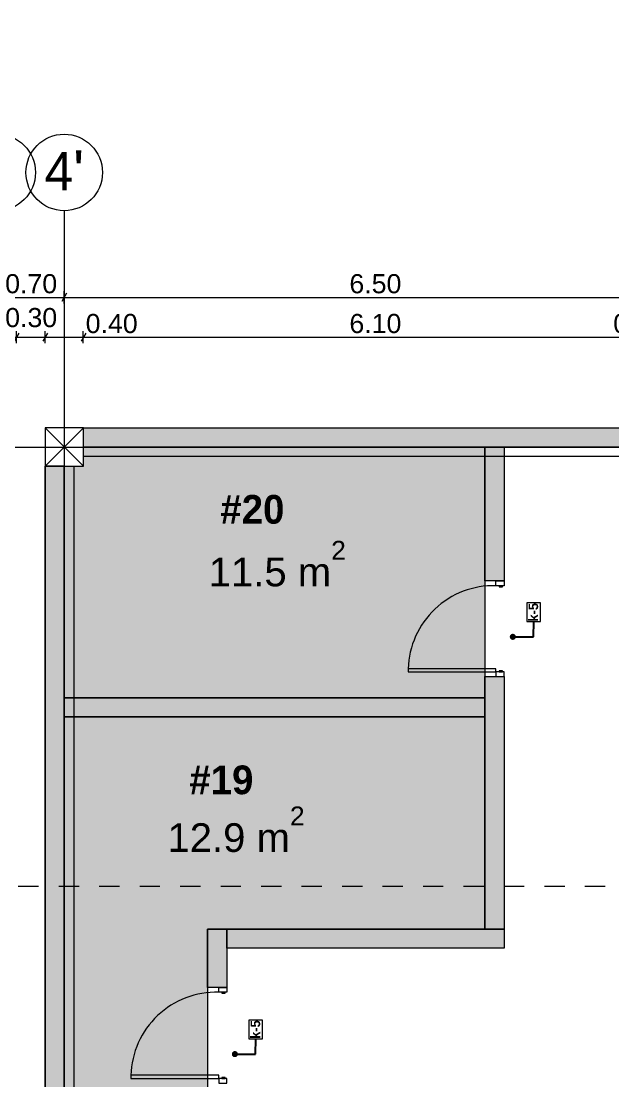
# Model space of a CAD drawing. Header units: millimetres. Extents: x 475206255 to 476720147, y 4620882299 to 4621447368.
# Drawn here: x 475253969 to 475260157, y 4620948699 to 4620959776 of the extents above; entities that cross this region are included whole.
import ezdxf

# ---------------------------------------------------------------- set-up
doc = ezdxf.new("R2010")
doc.units = ezdxf.units.MM
doc.header["$MEASUREMENT"] = 0
doc.set_wipeout_variables(frame=1)
doc.linetypes.add('Dashed', pattern=[423.333333, 211.666667, -211.666667])
for name, color, linetype, lineweight in [('0_Pen_No__42_Pen_No__250_Pen_No__5', 5, 'Continuous', 0), ('2D Drafting - General_Pen_No__1_Pen_No__7', 7, 'Continuous', 0), ('2D Drafting - General_Pen_No__1_Pen_No__7_Pen_No__7', 7, 'Continuous', 0), ('2D Drafting - General_Pen_No__250_Pen_No__7_Pen_No__154', 154, 'Continuous', 0), ('2D Drafting - General_Pen_No__250_Pen_No__7_Pen_No__250', 7, 'Continuous', 0), ('2D Drafting - General_Pen_No__250_Pen_No__7_Pen_No__7', 7, 'Continuous', 0), ('Annotation - Text_Pen_No__7_Pen_No__235', 235, 'Continuous', 0), ('Annotation - Text_Pen_No__7_Pen_No__5', 5, 'Continuous', 0), ('Doors_Pen_No__7_Pen_No__7_Pen_No__7', 7, 'Continuous', 0), ('G-Anno-Nplt_Pen_No__4', 7, 'Continuous', 0), ('G-Anno-Nplt_Pen_No__7', 7, 'Continuous', 0), ('New_Annotation - Label_Pen_No__1', 1, 'Continuous', 0), ('New_G-Anno-Nplt_Pen_No__4', 7, 'Continuous', 0), ('New_G-Anno-Nplt_Pen_No__8', 8, 'Continuous', 0), ('New_shenobebi_Pen_No__1', 1, 'Continuous', 0), ('zoma_Pen_No__1', 1, 'Continuous', 0), ('zoma_Pen_No__142', 142, 'Continuous', 0), ('zoma_Pen_No__5_Pen_No__5', 5, 'Continuous', 0)]:
    doc.layers.add(name, color=color, linetype=linetype, lineweight=lineweight)
doc.layers.add('zoma', color=7, linetype='Continuous')
doc.styles.add('GENERATED_STYLE_1', font='arial.ttf')
doc.styles.add('GENERATED_STYLE_2', font='arial.ttf')
doc.styles.add('GENERATED_STYLE_4', font='ACADMTAV.TTF')
doc.styles.add('GENERATED_STYLE_5', font='')
doc.styles.add('GENERATED_STYLE_8', font='')
doc.styles.get('GENERATED_STYLE_5').set_extended_font_data('Avaza', bold=True)
doc.styles.get('GENERATED_STYLE_8').set_extended_font_data('AcadMtavr', bold=True)
doc.dimstyles.new('GENERATED_STYLE__10', dxfattribs={"dimtxt": 500, "dimasz": 228, "dimexe": 0.18, "dimexo": 3, "dimgap": 0, "dimtad": 1, "dimlfac": 0.001, "dimzin": 0, "dimdsep": 46, "dimtxsty": 'GENERATED_STYLE_2', "dimblk": 'ARROWHEAD_2', "dimblk1": 'ARROWHEAD_2', "dimblk2": 'ARROWHEAD_2', "dimcen": 0.09, "dimclrd": 1, "dimclre": 1, "dimclrt": 1, "dimadec": 0, "dimazin": 0, "dimtfac": 1, "dimtdec": 4, "dimtmove": 0, "dimatfit": 3, "dimfxl": 1, "dimtolj": 1, "dimtzin": 0, "dimarcsym": 0})
doc.dimstyles.new('GENERATED_STYLE__25', dxfattribs={"dimtxt": 200, "dimasz": 64.421331, "dimexe": 0.18, "dimexo": 3, "dimgap": 0, "dimtad": 1, "dimtih": 1, "dimtoh": 1, "dimlfac": 0.001, "dimzin": 0, "dimdsep": 46, "dimtxsty": 'GENERATED_STYLE_2', "dimblk": 'ARROWHEAD_2', "dimblk1": 'ARROWHEAD_2', "dimblk2": 'ARROWHEAD_2', "dimcen": 0.09, "dimclrd": 142, "dimclre": 142, "dimclrt": 142, "dimadec": 0, "dimazin": 0, "dimtfac": 1, "dimtdec": 4, "dimtmove": 2, "dimatfit": 3, "dimfxl": 1, "dimtolj": 1, "dimtzin": 0, "dimarcsym": 0})
doc.dimstyles.new('GENERATED_STYLE__3', dxfattribs={"dimtxt": 200, "dimasz": 64.421331, "dimexe": 0.18, "dimexo": 3, "dimgap": 0, "dimtad": 1, "dimtih": 1, "dimtoh": 1, "dimlfac": 0.001, "dimzin": 0, "dimdsep": 46, "dimtxsty": 'GENERATED_STYLE_2', "dimblk": 'ARROWHEAD_2', "dimblk1": 'ARROWHEAD_2', "dimblk2": 'ARROWHEAD_2', "dimcen": 0.09, "dimclrd": 142, "dimclre": 142, "dimclrt": 142, "dimadec": 0, "dimazin": 0, "dimtfac": 1, "dimtdec": 4, "dimtmove": 0, "dimatfit": 3, "dimfxl": 1, "dimtolj": 1, "dimtzin": 0, "dimarcsym": 0})
doc.dimstyles.new('GENERATED_STYLE__33', dxfattribs={"dimtxt": 0.18, "dimasz": 127.68, "dimexe": 0.18, "dimexo": 0.0625, "dimgap": 0, "dimtad": 0, "dimtih": 1, "dimtoh": 1, "dimdec": 4, "dimzin": 0, "dimdsep": 46, "dimcen": 0.09, "dimadec": 0, "dimazin": 0, "dimtfac": 1, "dimtdec": 4, "dimtmove": 0, "dimatfit": 3, "dimldrblk": 'ARROWHEAD_11', "dimfxl": 1, "dimtolj": 1, "dimtzin": 0, "dimarcsym": 0})
doc.dimstyles.new('GENERATED_STYLE__9', dxfattribs={"dimtxt": 200, "dimasz": 64.421331, "dimexe": 0.18, "dimexo": 3, "dimgap": 0, "dimtad": 1, "dimlfac": 0.001, "dimzin": 0, "dimdsep": 46, "dimtxsty": 'GENERATED_STYLE_2', "dimblk": 'ARROWHEAD_2', "dimblk1": 'ARROWHEAD_2', "dimblk2": 'ARROWHEAD_2', "dimcen": 0.09, "dimclrd": 142, "dimclre": 142, "dimclrt": 142, "dimadec": 0, "dimazin": 0, "dimtfac": 1, "dimtdec": 4, "dimtmove": 0, "dimatfit": 3, "dimfxl": 1, "dimtolj": 1, "dimtzin": 0, "dimarcsym": 0})

# ---------------------------------------------------------------- blocks, each defined once
blk = doc.blocks.new('*D1092', base_point=(475826096, 4621095193))
at = {"layer": 'zoma_Pen_No__142', "color": 142, "linetype": 'Continuous', "lineweight": 0, "transparency": 16777216}
for p, q in [((475253544, 4620956515), (475253495, 4620956431)), ((475253519, 4620956410), (475253519, 4620956537)), ((475253519, 4620956473), (475253919, 4620956473)), ((475253944, 4620956515), (475253895, 4620956431)), ((475253919, 4620956410), (475253919, 4620956537))]:
    blk.add_line(p, q, dxfattribs=at)
at = {"layer": 'zoma_Pen_No__142', "color": 142, "lineweight": 0, "transparency": 16777216, "insert": (475253802, 4620956575), "char_height": 200, "attachment_point": 7, "style": 'GENERATED_STYLE_2'}
blk.add_mtext('\\A1;{\\pql;\\fArial|b0|i0|c204|p0;\\W1.000000;0.30}', dxfattribs=at)
blk = doc.blocks.new('ARROWHEAD_2')
at = {"color": 0, "linetype": 'Continuous', "lineweight": 0}
for p, q in [((-0.378, -0.655), (0.378, 0.655)), ((0, 0), (-1, 0))]:
    blk.add_line(p, q, dxfattribs=at)
blk = doc.blocks.new('*D1093', base_point=(475826096, 4621095193))
at = {"layer": 'zoma_Pen_No__142', "color": 142, "linetype": 'Continuous', "lineweight": 0, "transparency": 16777216}
for p, q in [((475253944, 4620956515), (475253895, 4620956431)), ((475253919, 4620956410), (475253919, 4620956537)), ((475253919, 4620956473), (475254219, 4620956473)), ((475254244, 4620956515), (475254195, 4620956431)), ((475254219, 4620956410), (475254219, 4620956537))]:
    blk.add_line(p, q, dxfattribs=at)
blk = doc.blocks.new('*D1094', base_point=(475826096, 4621095193))
at = {"layer": 'zoma_Pen_No__142', "color": 142, "linetype": 'Continuous', "lineweight": 0, "transparency": 16777216}
for p, q in [((475254244, 4620956515), (475254195, 4620956431)), ((475254219, 4620956410), (475254219, 4620956537)), ((475254219, 4620956473), (475254619, 4620956473)), ((475254644, 4620956515), (475254595, 4620956431)), ((475254619, 4620956410), (475254619, 4620956537))]:
    blk.add_line(p, q, dxfattribs=at)
blk = doc.blocks.new('*D1095', base_point=(475826096, 4621095193))
at = {"layer": 'zoma_Pen_No__142', "color": 142, "linetype": 'Continuous', "lineweight": 0, "transparency": 16777216}
for p, q in [((475254644, 4620956515), (475254595, 4620956431)), ((475254619, 4620956410), (475254619, 4620956537)), ((475254619, 4620956473), (475260719, 4620956473)), ((475260744, 4620956515), (475260695, 4620956431)), ((475260719, 4620956410), (475260719, 4620956537))]:
    blk.add_line(p, q, dxfattribs=at)
at = {"layer": 'zoma_Pen_No__142', "color": 142, "lineweight": 0, "transparency": 16777216, "char_height": 200, "attachment_point": 7, "style": 'GENERATED_STYLE_2'}
for s, insert in [('\\A1;{\\pql;\\fArial|b0|i0|c204|p0;\\W1.000000;0.40}', (475254644, 4620956513)), ('\\A1;{\\pql;\\fArial|b0|i0|c204|p0;\\W1.000000;6.10}', (475257402, 4620956513)), ('\\A1;{\\pql;\\fArial|b0|i0|c204|p0;\\W1.000000;0.40}', (475260161, 4620956513))]:
    blk.add_mtext(s, dxfattribs=dict(at, insert=insert))
blk = doc.blocks.new('*D1123', base_point=(475826096, 4621095193))
at = {"layer": 'zoma_Pen_No__142', "color": 142, "linetype": 'Continuous', "lineweight": 0, "transparency": 16777216}
for p, q in [((475296909, 4620955124), (475296782, 4620955124)), ((475296803, 4620955148), (475296888, 4620955099)), ((475296846, 4620948124), (475296846, 4620955124)), ((475296803, 4620948148), (475296888, 4620948099)), ((475296909, 4620948124), (475296782, 4620948124))]:
    blk.add_line(p, q, dxfattribs=at)
at = {"layer": 'zoma_Pen_No__142', "color": 142, "lineweight": 0, "transparency": 16777216, "char_height": 200, "attachment_point": 7, "rotation": 90, "style": 'GENERATED_STYLE_2'}
for s, insert in [('\\A1;{\\pql;\\fArial|b0|i0|c204|p0;\\W1.000000;0.40}', (475296806, 4620954566)), ('\\A1;{\\pql;\\fArial|b0|i0|c204|p0;\\W1.000000;7.00}', (475296806, 4620951357))]:
    blk.add_mtext(s, dxfattribs=dict(at, insert=insert))
blk = doc.blocks.new('*D1124', base_point=(475826096, 4621095193))
at = {"layer": 'zoma_Pen_No__142', "color": 142, "linetype": 'Continuous', "lineweight": 0, "transparency": 16777216}
for p, q in [((475296846, 4620955524), (475296846, 4620955565)), ((475296909, 4620955524), (475296782, 4620955524)), ((475296888, 4620955499), (475296803, 4620955548)), ((475296846, 4620955124), (475296846, 4620955524)), ((475296909, 4620955124), (475296782, 4620955124)), ((475296803, 4620955148), (475296888, 4620955099))]:
    blk.add_line(p, q, dxfattribs=at)
blk = doc.blocks.new('*D1125', base_point=(475826096, 4621095193))
at = {"layer": 'zoma_Pen_No__142', "color": 142, "linetype": 'Continuous', "lineweight": 0, "transparency": 16777216}
for p, q in [((475297751, 4620955524), (475297751, 4620955565)), ((475297815, 4620955524), (475297688, 4620955524)), ((475297794, 4620955499), (475297709, 4620955548)), ((475297751, 4620940324), (475297751, 4620955524)), ((475297815, 4620940324), (475297688, 4620940324)), ((475297709, 4620940348), (475297794, 4620940299)), ((475297751, 4620940282), (475297751, 4620940324))]:
    blk.add_line(p, q, dxfattribs=at)
at = {"layer": 'zoma_Pen_No__142', "color": 142, "lineweight": 0, "transparency": 16777216, "insert": (475297711, 4620947581), "char_height": 200, "attachment_point": 7, "rotation": 90, "style": 'GENERATED_STYLE_2'}
blk.add_mtext('\\A1;{\\pql;\\fArial|b0|i0|c204|p0;\\W1.000000;15.20}', dxfattribs=at)
blk = doc.blocks.new('*D1129', base_point=(475826096, 4621095193))
at = {"layer": 'zoma_Pen_No__142', "color": 142, "linetype": 'Continuous', "lineweight": 0, "transparency": 16777216}
for p, q in [((475253744, 4620956932), (475253695, 4620956847)), ((475253719, 4620956826), (475253719, 4620956953)), ((475253719, 4620956889), (475254419, 4620956889)), ((475254444, 4620956932), (475254395, 4620956847)), ((475254419, 4620956826), (475254419, 4620956953))]:
    blk.add_line(p, q, dxfattribs=at)
at = {"layer": 'zoma_Pen_No__142', "color": 142, "lineweight": 0, "transparency": 16777216, "insert": (475253802, 4620956929), "char_height": 200, "attachment_point": 7, "style": 'GENERATED_STYLE_2'}
blk.add_mtext('\\A1;{\\pql;\\fArial|b0|i0|c204|p0;\\W1.000000;0.70}', dxfattribs=at)
blk = doc.blocks.new('*D1130', base_point=(475826096, 4621095193))
at = {"layer": 'zoma_Pen_No__142', "color": 142, "linetype": 'Continuous', "lineweight": 0, "transparency": 16777216}
for p, q in [((475254444, 4620956932), (475254395, 4620956847)), ((475254419, 4620956826), (475254419, 4620956953)), ((475254419, 4620956889), (475260919, 4620956889)), ((475260944, 4620956932), (475260895, 4620956847)), ((475260919, 4620956826), (475260919, 4620956953))]:
    blk.add_line(p, q, dxfattribs=at)
at = {"layer": 'zoma_Pen_No__142', "color": 142, "lineweight": 0, "transparency": 16777216, "insert": (475257402, 4620956929), "char_height": 200, "attachment_point": 7, "style": 'GENERATED_STYLE_2'}
blk.add_mtext('\\A1;{\\pql;\\fArial|b0|i0|c204|p0;\\W1.000000;6.50}', dxfattribs=at)
blk = doc.blocks.new('*D1138', base_point=(475826096, 4621095193))
at = {"layer": 'zoma_Pen_No__1', "color": 1, "linetype": 'Continuous', "lineweight": 0, "transparency": 16777216}
for p, q in [((475233369, 4620972139), (475233069, 4620972312)), ((475233219, 4620972225), (475233219, 4620972372)), ((475233444, 4620972225), (475232994, 4620972225)), ((475233219, 4620955524), (475233219, 4620972225)), ((475233069, 4620955610), (475233369, 4620955437)), ((475233444, 4620955524), (475232994, 4620955524)), ((475233219, 4620955377), (475233219, 4620955524))]:
    blk.add_line(p, q, dxfattribs=at)
at = {"layer": 'zoma_Pen_No__1', "color": 1, "lineweight": 0, "transparency": 16777216, "insert": (475233119, 4620963017), "char_height": 500, "attachment_point": 7, "rotation": 90, "style": 'GENERATED_STYLE_2'}
blk.add_mtext('\\A1;{\\pql;\\fArial|b0|i0|c204|p0;\\W1.000000;16.70}', dxfattribs=at)
blk = doc.blocks.new('*D1187', base_point=(475826096, 4621095193))
at = {"layer": 'zoma_Pen_No__142', "color": 142, "linetype": 'Continuous', "lineweight": 0, "transparency": 16777216}
for p, q in [((475253544, 4620938967), (475253495, 4620938882)), ((475253519, 4620938861), (475253519, 4620938988)), ((475253944, 4620938967), (475253895, 4620938882)), ((475253919, 4620938861), (475253919, 4620938988)), ((475253519, 4620938925), (475253919, 4620938925))]:
    blk.add_line(p, q, dxfattribs=at)
at = {"layer": 'zoma_Pen_No__142', "color": 142, "lineweight": 0, "transparency": 16777216, "insert": (475253802, 4620939022), "char_height": 200, "attachment_point": 7, "style": 'GENERATED_STYLE_2'}
blk.add_mtext('\\A1;{\\pql;\\fArial|b0|i0|c204|p0;\\W1.000000;0.30}', dxfattribs=at)
blk = doc.blocks.new('*D1188', base_point=(475826096, 4621095193))
at = {"layer": 'zoma_Pen_No__142', "color": 142, "linetype": 'Continuous', "lineweight": 0, "transparency": 16777216}
for p, q in [((475253944, 4620938967), (475253895, 4620938882)), ((475253919, 4620938861), (475253919, 4620938988)), ((475254244, 4620938967), (475254195, 4620938882)), ((475254219, 4620938861), (475254219, 4620938988)), ((475253919, 4620938925), (475254219, 4620938925))]:
    blk.add_line(p, q, dxfattribs=at)
blk = doc.blocks.new('*D1189', base_point=(475826096, 4621095193))
at = {"layer": 'zoma_Pen_No__142', "color": 142, "linetype": 'Continuous', "lineweight": 0, "transparency": 16777216}
for p, q in [((475254244, 4620938967), (475254195, 4620938882)), ((475254219, 4620938861), (475254219, 4620938988)), ((475254644, 4620938967), (475254595, 4620938882)), ((475254619, 4620938861), (475254619, 4620938988)), ((475254219, 4620938925), (475254619, 4620938925))]:
    blk.add_line(p, q, dxfattribs=at)
blk = doc.blocks.new('*D1190', base_point=(475826096, 4621095193))
at = {"layer": 'zoma_Pen_No__142', "color": 142, "linetype": 'Continuous', "lineweight": 0, "transparency": 16777216}
for p, q in [((475254644, 4620938967), (475254595, 4620938882)), ((475254619, 4620938861), (475254619, 4620938988)), ((475260744, 4620938967), (475260695, 4620938882)), ((475260719, 4620938861), (475260719, 4620938988)), ((475254619, 4620938925), (475260719, 4620938925))]:
    blk.add_line(p, q, dxfattribs=at)
at = {"layer": 'zoma_Pen_No__142', "color": 142, "lineweight": 0, "transparency": 16777216, "char_height": 200, "attachment_point": 7, "style": 'GENERATED_STYLE_2'}
for s, insert in [('\\A1;{\\pql;\\fArial|b0|i0|c204|p0;\\W1.000000;0.40}', (475254644, 4620938965)), ('\\A1;{\\pql;\\fArial|b0|i0|c204|p0;\\W1.000000;6.10}', (475257403, 4620938965)), ('\\A1;{\\pql;\\fArial|b0|i0|c204|p0;\\W1.000000;0.40}', (475260161, 4620938965))]:
    blk.add_mtext(s, dxfattribs=dict(at, insert=insert))
blk = doc.blocks.new('ARROWHEAD_11')
at = {"color": 0, "linetype": 'Continuous', "lineweight": 0}
blk.add_line((0, 0), (-1, 0), dxfattribs=at)
at = {"color": 0, "linetype": 'Continuous', "lineweight": 0, "const_width": 0.25, "flags": 128}
blk.add_lwpolyline([(-0.125, 0, 1), (0.125, 0, 1)], format="xyb", close=True, dxfattribs=at)

msp = doc.modelspace()

# ---------------------------------------------------------------- hatches: boundary and pattern name
at = {"layer": '2D Drafting - General_Pen_No__250_Pen_No__7_Pen_No__154', "linetype": 'Continuous', "lineweight": 0}
for points in [[(475254619.369, 4620955323.861), (475254619.369, 4620955523.861), (475260719.369, 4620955523.861), (475260719.369, 4620955323.861)], [(475254419.369, 4620955123.861), (475254219.369, 4620955123.861), (475254219.369, 4620948123.861), (475254419.369, 4620948123.861)]]:
    msp.add_hatch(color=154, dxfattribs=at).paths.add_polyline_path(points)
at = {"layer": '2D Drafting - General_Pen_No__250_Pen_No__7_Pen_No__7', "linetype": 'Continuous', "lineweight": 0}
for points in [[(475259019.369, 4620955323.861), (475259019.369, 4620953923.861), (475258819.369, 4620953923.861), (475258819.369, 4620955323.861)], [(475258819.369, 4620952923.861), (475259019.369, 4620952923.861), (475259019.369, 4620950283.861), (475258819.369, 4620950283.861)]]:
    msp.add_hatch(color=7, dxfattribs=at).paths.add_polyline_path(points)
at = {"layer": 'G-Anno-Nplt_Pen_No__7', "linetype": 'Continuous', "lineweight": 0}
for points in [[(475258819.369, 4620952503.861), (475254419.369, 4620952503.861), (475254419.369, 4620952703.861), (475258819.369, 4620952703.861)], [(475256119.369, 4620949673.861), (475255919.238, 4620949673.861), (475255919.238, 4620950283.861), (475256119.369, 4620950283.861)], [(475259019.369, 4620950083.861), (475256119.369, 4620950083.861), (475256119.369, 4620950283.861), (475259019.369, 4620950283.861)]]:
    msp.add_hatch(color=7, dxfattribs=at).paths.add_polyline_path(points)
at = {"layer": 'New_G-Anno-Nplt_Pen_No__8', "linetype": 'Continuous', "lineweight": 0, "true_color": 0x202020}
for points in [[(475254419.369, 4620952703.861), (475254419.369, 4620955123.861), (475254619.369, 4620955123.861), (475254619.369, 4620955323.861), (475258819.369, 4620955323.861), (475258819.369, 4620952703.861)], [(475254421.438, 4620952503.861), (475258819.369, 4620952503.861), (475258819.369, 4620950283.861), (475255919.238, 4620950283.861), (475255919.238, 4620948123.861), (475254819.348, 4620948123.861), (475254819.348, 4620948414.049), (475254421.438, 4620948414.049)]]:
    msp.add_hatch(color=250, dxfattribs=at).paths.add_polyline_path(points)

# ---------------------------------------------------------------- linework, layer by layer
at = {"layer": '0_Pen_No__42_Pen_No__250_Pen_No__5', "color": 5, "linetype": 'Continuous', "lineweight": 0}
for centre in [(475253719.369, 4620958194.844), (475253719.369, 4620958194.844), (475254419.369, 4620958194.844), (475254419.369, 4620958194.844)]:
    msp.add_circle(centre, 400, dxfattribs=at)
at = {"layer": '2D Drafting - General_Pen_No__1_Pen_No__7', "color": 7, "linetype": 'Continuous', "lineweight": 0}
for p, q in [((475254219.369, 4620955123.861), (475254619.369, 4620955523.861)), ((475254619.369, 4620955123.861), (475254219.369, 4620955523.861))]:
    msp.add_line(p, q, dxfattribs=at)
at = {"layer": '2D Drafting - General_Pen_No__1_Pen_No__7', "color": 7, "linetype": 'Continuous', "lineweight": 0, "flags": 128}
for points in [[(475254219.369, 4620955123.861), (475254619.369, 4620955123.861), (475254619.369, 4620955523.861), (475254219.369, 4620955523.861)], [(475260719.369, 4620955223.861), (475254619.369, 4620955223.861), (475254619.369, 4620955523.861), (475260719.369, 4620955523.861)], [(475254219.369, 4620948123.861), (475254219.369, 4620955123.861), (475254519.369, 4620955123.861), (475254519.369, 4620948123.861)]]:
    msp.add_lwpolyline(points, close=True, dxfattribs=at)
at = {"layer": '2D Drafting - General_Pen_No__1_Pen_No__7_Pen_No__7', "color": 7, "linetype": 'Continuous', "lineweight": 0}
for centre in [(475258909.702, 4620952981.583), (475256009.702, 4620948731.583)]:
    msp.add_arc(centre, 893.239, 88.396194, 178.396194, dxfattribs=at)
at = {"layer": '2D Drafting - General_Pen_No__250_Pen_No__7_Pen_No__250', "color": 7, "linetype": 'Continuous', "lineweight": 0, "flags": 128}
for points in [[(475254619.369, 4620955323.861), (475254619.369, 4620955523.861), (475260719.369, 4620955523.861), (475260719.369, 4620955323.861)], [(475254419.369, 4620955123.861), (475254219.369, 4620955123.861), (475254219.369, 4620948123.861), (475254419.369, 4620948123.861)]]:
    msp.add_lwpolyline(points, close=True, dxfattribs=at)
at = {"layer": '2D Drafting - General_Pen_No__250_Pen_No__7_Pen_No__7', "color": 7, "linetype": 'Continuous', "lineweight": 0, "flags": 128}
for points in [[(475259019.369, 4620955323.861), (475259019.369, 4620953923.861), (475258819.369, 4620953923.861), (475258819.369, 4620955323.861)], [(475258819.369, 4620952923.861), (475259019.369, 4620952923.861), (475259019.369, 4620950283.861), (475258819.369, 4620950283.861)]]:
    msp.add_lwpolyline(points, close=True, dxfattribs=at)
at = {"layer": 'Doors_Pen_No__7_Pen_No__7_Pen_No__7', "color": 7, "linetype": 'Continuous', "lineweight": 0, "flags": 128}
for points in [[(475259019.369, 4620953923.861), (475259019.369, 4620953874.472), (475258934.702, 4620953874.472), (475258934.702, 4620953923.861)], [(475259001.369, 4620953863.361), (475259001.369, 4620953874.472), (475258968.035, 4620953874.472), (475258968.035, 4620953863.361)], [(475258934.702, 4620952973.25), (475258934.702, 4620953006.583), (475258016.813, 4620953006.583), (475258016.813, 4620952973.25)], [(475259019.369, 4620952923.861), (475259019.369, 4620952973.25), (475258934.702, 4620952973.25), (475258934.702, 4620952923.861)], [(475259001.369, 4620952973.25), (475259001.369, 4620952984.361), (475258968.035, 4620952984.361), (475258968.035, 4620952973.25)], [(475256119.369, 4620949673.861), (475256119.369, 4620949624.472), (475256034.702, 4620949624.472), (475256034.702, 4620949673.861)], [(475256101.369, 4620949613.361), (475256101.369, 4620949624.472), (475256068.035, 4620949624.472), (475256068.035, 4620949613.361)], [(475256034.702, 4620948723.25), (475256034.702, 4620948756.583), (475255116.813, 4620948756.583), (475255116.813, 4620948723.25)], [(475256119.369, 4620948673.861), (475256119.369, 4620948723.25), (475256034.702, 4620948723.25), (475256034.702, 4620948673.861)], [(475256101.369, 4620948723.25), (475256101.369, 4620948734.361), (475256068.035, 4620948734.361), (475256068.035, 4620948723.25)]]:
    msp.add_lwpolyline(points, close=True, dxfattribs=at)
at = {"layer": 'G-Anno-Nplt_Pen_No__4', "color": 7, "linetype": 'Continuous', "lineweight": 0, "flags": 128}
for points in [[(475258819.369, 4620952503.861), (475254419.369, 4620952503.861), (475254419.369, 4620952703.861), (475258819.369, 4620952703.861)], [(475256119.369, 4620949673.861), (475255919.238, 4620949673.861), (475255919.238, 4620950283.861), (475256119.369, 4620950283.861)], [(475259019.369, 4620950083.861), (475256119.369, 4620950083.861), (475256119.369, 4620950283.861), (475259019.369, 4620950283.861)]]:
    msp.add_lwpolyline(points, close=True, dxfattribs=at)
at = {"layer": 'New_G-Anno-Nplt_Pen_No__4', "color": 7, "linetype": 'Continuous', "lineweight": 0, "flags": 128}
for points in [[(475254419.369, 4620952703.861), (475254419.369, 4620955123.861), (475254619.369, 4620955123.861), (475254619.369, 4620955323.861), (475258819.369, 4620955323.861), (475258819.369, 4620952703.861)], [(475254421.438, 4620952503.861), (475258819.369, 4620952503.861), (475258819.369, 4620950283.861), (475255919.238, 4620950283.861), (475255919.238, 4620948123.861), (475254819.348, 4620948123.861), (475254819.348, 4620948414.049), (475254421.438, 4620948414.049)]]:
    msp.add_lwpolyline(points, close=True, dxfattribs=at)
at = {"layer": 'New_shenobebi_Pen_No__1', "color": 1, "linetype": 'Dashed', "lineweight": 0}
msp.add_lwpolyline([(475301564.038, 4620950729.19), (475228392.97, 4620950729.19)], dxfattribs=at)
at = {"layer": 'zoma_Pen_No__5_Pen_No__5', "color": 5, "linetype": 'Continuous', "lineweight": 0}
for p, q in [((475254419.369, 4620957794.844), (475254419.369, 4620936919.852)), ((475229338.818, 4620955323.861), (475300766.425, 4620955323.861))]:
    msp.add_line(p, q, dxfattribs=at)

# ---------------------------------------------------------------- texts
at = {"layer": 'Annotation - Text_Pen_No__7_Pen_No__235', "color": 235, "linetype": 'Continuous', "lineweight": 0, "char_height": 300, "attachment_point": 2, "style": 'GENERATED_STYLE_8'}
for s, insert in [('\\A1;{\\pqc;\\fAcadMtavr|b1|i0|c0|p0;\\W1.000000;#\\fAcadMtavr|b1|i0|c0|p0;\\W1.000000;20}', (475256387.448, 4620954823.156)), ('\\A1;{\\pqc;\\fAcadMtavr|b1|i0|c0|p0;\\W1.000000;#1\\fAcadMtavr|b1|i0|c0|p0;\\W1.000000;9}', (475256063.261, 4620951994.909))]:
    msp.add_mtext(s, dxfattribs=dict(at, insert=insert))
at = {"layer": 'Annotation - Text_Pen_No__7_Pen_No__5', "color": 5, "linetype": 'Continuous', "lineweight": 0, "insert": (475254421.526, 4620958427.324), "char_height": 400, "attachment_point": 2, "style": 'GENERATED_STYLE_4'}
msp.add_mtext("\\A1;{\\pqc;\\fAcadMtavr|b0|i0|c0|p0;\\W1.000000;4\\fArial|b0|i0|c204|p0;\\H1.093750x;\\W1.000000;'}", dxfattribs=at)
at = {"layer": 'G-Anno-Nplt_Pen_No__7', "color": 7, "lineweight": 0, "char_height": 300, "attachment_point": 7, "style": 'GENERATED_STYLE_1'}
for s, insert in [('{\\fArial|b0|i0|c204|p0;11.5 m{\\H0.66x;\\S2^  ;}}', (475255930.229, 4620953863.861)), ('{\\fArial|b0|i0|c204|p0;12.9 m{\\H0.66x;\\S2^  ;}}', (475255499.048, 4620951086.892))]:
    msp.add_mtext(s, dxfattribs=dict(at, insert=insert))

# ---------------------------------------------------------------- dimensions: what is measured, and where the dimension line sits
at = {"layer": 'zoma', "color": 142, "linetype": 'Continuous', "lineweight": 0}
for base, p1, p2, dimstyle, picture, middle in [((475254619.44, 4620938924.566), (475254219.369, 4620991020.124), (475254619.44, 4620991489.778), 'GENERATED_STYLE__3', '*D1189', (475254902.853, 4620939064.566)), ((475260719.44, 4620938924.566), (475254619.44, 4620991489.778), (475260719.44, 4620991089.778), 'GENERATED_STYLE__3', '*D1190', (475257661.436, 4620939064.566)), ((475253919.369, 4620938924.566), (475253519.369, 4620991020.605), (475253919.369, 4620991090.259), 'GENERATED_STYLE__3', '*D1187', (475253219.948, 4620939064.566)), ((475254219.369, 4620938924.566), (475253919.369, 4620991090.259), (475254219.369, 4620991020.124), 'GENERATED_STYLE__25', '*D1188', (475254061.365, 4620939121.694)), ((475254419.369, 4620956889.322), (475253719.369, 4620956473.075), (475254419.369, 4620955884.299), 'GENERATED_STYLE__3', '*D1129', (475254061.365, 4620957029.322)), ((475260919.369, 4620956889.322), (475254419.369, 4620955884.299), (475260919.369, 4620956916.308), 'GENERATED_STYLE__3', '*D1130', (475257661.365, 4620957029.322)), ((475253919.369, 4620956473.075), (475253519.369, 4620955523.861), (475253919.369, 4620955523.861), 'GENERATED_STYLE__3', '*D1092', (475253219.948, 4620956613.075)), ((475260719.369, 4620956473.075), (475254619.369, 4620955523.861), (475260719.369, 4620955523.861), 'GENERATED_STYLE__3', '*D1095', (475257661.365, 4620956613.075)), ((475254219.369, 4620956473.075), (475253919.369, 4620955523.861), (475254219.369, 4620955523.861), 'GENERATED_STYLE__25', '*D1093', (475254061.365, 4620956675.454)), ((475254619.369, 4620956473.075), (475254219.369, 4620955523.861), (475254619.369, 4620955523.861), 'GENERATED_STYLE__3', '*D1094', (475254902.782, 4620956613.075))]:
    dim = msp.add_linear_dim(base=base, p1=p1, p2=p2, dimstyle=dimstyle, dxfattribs=at)
    dim.commit()
    dim.dimension.update_dxf_attribs({"geometry": picture, "text_midpoint": middle, "dimtype": 160})
at = {"layer": 'zoma', "color": 1, "linetype": 'Continuous', "lineweight": 0}
dim = msp.add_linear_dim(base=(475233219.362, 4620972225.292), p1=(475297119.369, 4620955523.861), p2=(475233219.362, 4620972225.292), angle=90, text='16.70', dimstyle='GENERATED_STYLE__10', dxfattribs=at)
dim.commit()
dim.dimension.update_dxf_attribs({"geometry": '*D1138', "text_midpoint": (475232869.362, 4620963854.144), "dimtype": 160, "text_rotation": 90})
at = {"layer": 'zoma', "color": 142, "linetype": 'Continuous', "lineweight": 0}
for base, p1, p2, picture, middle in [((475296845.75, 4620955523.861), (475233219.369, 4620955123.861), (475233219.369, 4620955523.861), '*D1124', (475296705.75, 4620954824.44)), ((475297751.324, 4620955523.861), (475233219.369, 4620940323.861), (475233219.369, 4620955523.861), '*D1125', (475297611.324, 4620947915.688)), ((475296845.75, 4620955123.861), (475233219.369, 4620948123.861), (475233219.369, 4620955123.861), '*D1123', (475296705.75, 4620951615.857))]:
    dim = msp.add_linear_dim(base=base, p1=p1, p2=p2, angle=90, dimstyle='GENERATED_STYLE__9', dxfattribs=at)
    dim.commit()
    dim.dimension.update_dxf_attribs({"geometry": picture, "text_midpoint": middle, "dimtype": 160, "text_rotation": 90})

# ---------------------------------------------------------------- next in the draw order: wipeouts: each hides what was drawn before it
at = {"color": 1, "linetype": 'Continuous', "lineweight": 0, "ltscale": 23226646022.29638}
msp.add_wipeout([(475259399.908, 4620953500.264), (475259399.908, 4620953696.029), (475259258.731, 4620953696.029), (475259258.731, 4620953500.264)], dxfattribs=at).dxf.layer = 'New_Annotation - Label_Pen_No__1'
at = {"color": 1, "linetype": 'Continuous', "lineweight": 0, "ltscale": 23226622837.91842}
msp.add_wipeout([(475256493.044, 4620949137.895), (475256493.044, 4620949333.66), (475256351.867, 4620949333.66), (475256351.867, 4620949137.895)], dxfattribs=at).dxf.layer = 'New_Annotation - Label_Pen_No__1'

# ---------------------------------------------------------------- next in the draw order: linework, layer by layer
at = {"layer": 'New_Annotation - Label_Pen_No__1', "color": 1, "linetype": 'Continuous', "lineweight": 0, "flags": 128}
for points in [[(475259399.908, 4620953500.264), (475259399.908, 4620953696.029), (475259258.731, 4620953696.029), (475259258.731, 4620953500.264), (475259399.908, 4620953500.264)], [(475256493.044, 4620949137.895), (475256493.044, 4620949333.66), (475256351.867, 4620949333.66), (475256351.867, 4620949137.895), (475256493.044, 4620949137.895)]]:
    msp.add_lwpolyline(points, close=True, dxfattribs=at)

# ---------------------------------------------------------------- next in the draw order: texts
at = {"layer": 'New_Annotation - Label_Pen_No__1', "color": 1, "linetype": 'Continuous', "lineweight": 0, "char_height": 100, "attachment_point": 4, "rotation": 90, "style": 'GENERATED_STYLE_5'}
for insert in [(475259326.573, 4620953500.264), (475256419.71, 4620949137.895)]:
    msp.add_mtext('\\A1;{\\pql;\\fAvaza|b1|i0|c0|p0;\\W1.000000;k-\\fAvaza|b1|i0|c0|p0;\\W1.000000;5}', dxfattribs=dict(at, insert=insert))

# ---------------------------------------------------------------- next in the draw order: leaders
at = {"layer": 'New_Annotation - Label_Pen_No__1', "color": 1, "linetype": 'Continuous', "lineweight": 0, "annotation_type": 0, "has_hookline": 1, "hookline_direction": 0, "text_width": 202.625, "horizontal_direction": (0, 1, 0)}
for points in [[(475259111.127, 4620953339.979), (475259326.573, 4620953339.979), (475259329.319, 4620953500.264)], [(475256204.264, 4620948977.611), (475256419.71, 4620948977.611), (475256422.456, 4620949137.895)]]:
    msp.add_leader(points, dimstyle='GENERATED_STYLE__33', dxfattribs=at)

doc.saveas('drawing.dxf')
